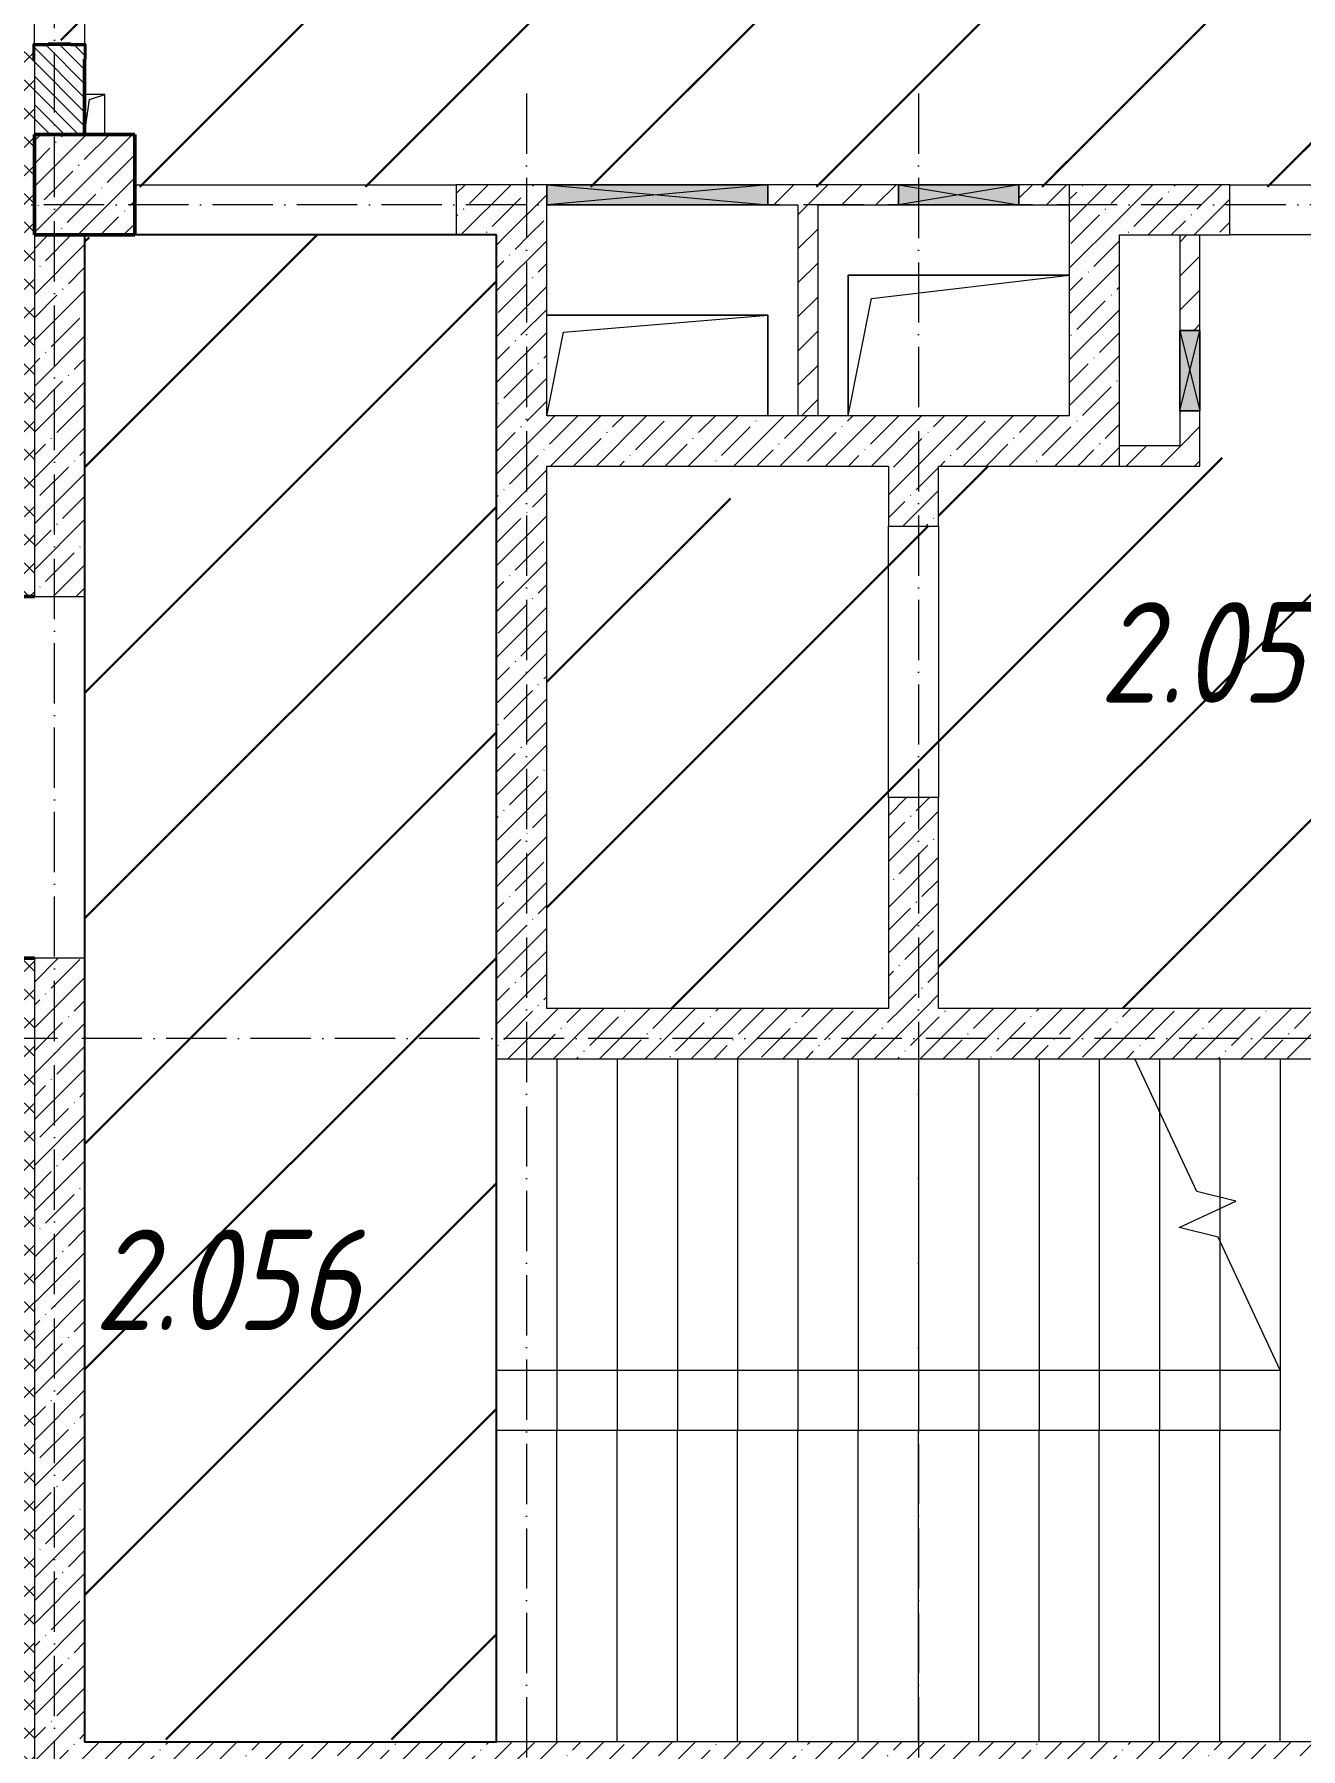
# Model space of a CAD drawing. Header units: millimetres. Extents: x -17017 to 628417, y -109036 to 199237.
# Drawn here: x 514118 to 520420, y 89081 to 97614 of the extents above; entities that cross this region are included whole.
import ezdxf

# ---------------------------------------------------------------- set-up
doc = ezdxf.new("R2010")
doc.units = ezdxf.units.MM
doc.linetypes.add('50_200_ШТРИХ_1Т_ш5_п1_п1_', pattern=[700, 500, -100, 0, -100])
for name, color, linetype, lineweight in [('3.1) ЖБ окна 1.2 м', 102, 'Continuous', 30), ('A-DETL-GENF-OTLN', 7, 'Continuous', 9), ('A-FLOR-____-OTLN', 7, 'Continuous', 9), ('A-GENM-____-MCUT', 7, 'Continuous', 25), ('A-GENM-____-OTLN', 7, 'Continuous', 9), ('A-GENM-____-OTLN-1', 7, 'Continuous', 25), ('A-GLAZ-____-OTLN', 7, 'Continuous', 9), ('A-WALL-____-MCUT-1', 7, 'Continuous', 9), ('A-WALL-____-MCUT-2', 7, 'Continuous', 50), ('A-WALL-____-MCUT-3', 7, 'Continuous', 9), ('A-WALL-____-OTLN', 7, 'Continuous', 9), ('A-WALL-____-PATT-1', 7, 'Continuous', 9), ('A-WALL-FNSH-MCUT-1', 7, 'Continuous', 9), ('S-COLS-____-MCUT', 7, 'Continuous', 50), ('S-COLS-____-OTLN', 7, 'Continuous', 9), ('S-GRID-____-OTLN-1', 7, '50_200_ШТРИХ_1Т_ш5_п1_п1_', 9), ('S-STRS-____-MBND', 7, 'Continuous', 9), ('S-STRS-____-OTLN-1', 7, 'Continuous', 9), ('Марки помещений', 7, 'Continuous', 9), ('стяжа', 7, 'Continuous', 30)]:
    doc.layers.add(name, color=color, linetype=linetype, lineweight=lineweight)
doc.styles.add('ISOCPEUR_I_3', font='isocpeui.ttf', dxfattribs={"width": 0.85, "height": 2.2})
pattern_1 = [(45, (524287.85, 195180.7), (-561.266, 561.266), [])]
pattern_2 = [(45, (516567.8, 90784.41), (-114.0493, 114.0493), []), (45, (516681.85, 90784.41), (-114.0493, 114.0493), [201.612, -40.322, 3.353, -36.97])]
pattern_3 = [(45, (516567.8, 90784.41), (-84.8528, 84.8528), [])]

# ---------------------------------------------------------------- blocks, each defined once
blk = doc.blocks.new('BSC_Колонна _Прямоугольная - 500х500-V138-АР1_План отверстий 2 этажа в осях 1-64_А-ГГ')
at = {"layer": 'S-COLS-____-OTLN'}
h = blk.add_hatch(dxfattribs=at)
h.set_pattern_fill('FP_168', color=256, style=0, pattern_type=2)
h.set_pattern_definition([(45, (2200, -6081.04), (-114.0493, 114.0493), []), (45, (2314.05, -6081.04), (-114.0493, 114.0493), [201.612, -40.322, 3.353, -36.97])])
h.paths.add_polyline_path([(-250, -250), (250, -250), (250, 250), (-250, 250)], flags=0)
at = {"layer": 'S-COLS-____-MCUT'}
for p, q in [((250, 250), (-250, 250)), ((-250, 250), (-250, -250)), ((250, -250), (250, 250)), ((-250, -250), (250, -250))]:
    blk.add_line(p, q, dxfattribs=at)
blk = doc.blocks.new('Фахверк_СКБ_Уголок - 250_2700-27497298-АР1_План отверстий 2 этажа в осях 1-64_А-ГГ')
at = {"layer": 'A-GENM-____-MCUT'}
for p, q in [((200, 181), (125, 181)), ((125, 181), (125, 106)), ((131, 106), (131, 175)), ((131, 175), (200, 175)), ((200, 175), (200, 181)), ((125, 106), (131, 106)), ((131, -6), (125, -6)), ((125, -6), (125, -81)), ((125, -81), (200, -81)), ((131, -75), (131, -6)), ((200, -75), (131, -75)), ((200, -81), (200, -75))]:
    blk.add_line(p, q, dxfattribs=at)
blk = doc.blocks.new('AR_Отверстие прямоугольное _в плите_ - AR_Отверстие прямоугольное _в плите_-V159-АР1_План отверстий 2 этажа в осях 1-64_А-ГГ')
at = {"layer": 'A-GENM-____-OTLN'}
for p, q in [((50, 100), (-50, 100)), ((-25, 75), (50, 100)), ((50, -100), (50, 100)), ((-50, -100), (-25, 75))]:
    blk.add_line(p, q, dxfattribs=at)
blk = doc.blocks.new('AR_Отверстие прямоугольное _в плите_ - AR_Отверстие прямоугольное _в плите_-30552744-АР1_План отверстий 2 этажа в осях 1-64_А-ГГ')
at = {"layer": 'A-GENM-____-OTLN'}
for p, q in [((550, 350), (-550, 350)), ((-550, 350), (-550, -350)), ((-433.3, 233.3), (550, 350)), ((-550, -350), (-433.3, 233.3))]:
    blk.add_line(p, q, dxfattribs=at)
blk = doc.blocks.new('AR_Отверстие прямоугольное _в плите_ - AR_Отверстие прямоугольное _в плите_-30552508-АР1_План отверстий 2 этажа в осях 1-64_А-ГГ')
at = {"layer": 'A-GENM-____-OTLN'}
for p, q in [((550, 250), (-550, 250)), ((-466.7, 166.7), (550, 250)), ((550, -250), (550, 250)), ((-550, -250), (-466.7, 166.7))]:
    blk.add_line(p, q, dxfattribs=at)
blk = doc.blocks.new('AR_Отверстие прямоугольное _в стене__БезПР - AR_Отверстие прямоугольное _в стене__БезПР-36788922-АР1_План отверстий 2 этажа в осях 1-64_А-ГГ')
at = {"layer": 'A-GLAZ-____-OTLN'}
blk.add_hatch(color=256, dxfattribs=at).paths.add_polyline_path([(300, -50), (300, 50), (-300, 50), (-300, -50)], flags=0)
at = {"layer": 'A-DETL-GENF-OTLN'}
for p, q in [((-300, -50), (-300, 50)), ((-300, 50), (300, 50)), ((300, 50), (-300, -50)), ((-300, 50), (300, -50)), ((300, 50), (-300, 50)), ((-300, 50), (-300, -50)), ((300, 50), (300, -50)), ((300, -50), (300, 50)), ((300, -50), (-300, -50)), ((-300, -50), (300, -50))]:
    blk.add_line(p, q, dxfattribs=at)
at = {"layer": 'A-GLAZ-____-OTLN'}
blk.add_line((300, 50), (-300, 50), dxfattribs=at)
blk = doc.blocks.new('AR_Отверстие прямоугольное _в стене_ - AR_Отверстие прямоугольное _в стене__ОВ-36990253-АР1_План отверстий 2 этажа в осях 1-64_А-ГГ')
at = {"layer": 'A-GLAZ-____-OTLN'}
blk.add_hatch(color=256, dxfattribs=at).paths.add_polyline_path([(550, -50), (550, 50), (-550, 50), (-550, -50)], flags=0)
at = {"layer": 'A-DETL-GENF-OTLN'}
for p, q in [((-550, -50), (-550, 50)), ((-550, 50), (550, 50)), ((550, 50), (-550, -50)), ((-550, 50), (550, -50)), ((550, 50), (-550, 50)), ((-550, 50), (-550, -50)), ((550, 50), (550, -50)), ((550, -50), (550, 50)), ((550, -50), (-550, -50)), ((-550, -50), (550, -50))]:
    blk.add_line(p, q, dxfattribs=at)
blk = doc.blocks.new('AR_Отверстие прямоугольное _в стене_ - AR_Отверстие прямоугольное _в стене__ОВ-36989221-АР1_План отверстий 2 этажа в осях 1-64_А-ГГ')
at = {"layer": 'A-GLAZ-____-OTLN'}
blk.add_hatch(color=256, dxfattribs=at).paths.add_polyline_path([(-200, -50), (200, -50), (200, 50), (-200, 50)], flags=0)
at = {"layer": 'A-DETL-GENF-OTLN'}
for p, q in [((-200, -50), (-200, 50)), ((-200, 50), (200, 50)), ((200, 50), (-200, -50)), ((-200, 50), (200, -50)), ((200, 50), (-200, 50)), ((-200, 50), (-200, -50)), ((200, 50), (200, -50)), ((200, -50), (200, 50)), ((200, -50), (-200, -50)), ((-200, -50), (200, -50))]:
    blk.add_line(p, q, dxfattribs=at)
blk = doc.blocks.new('2этаж')
at = {"layer": 'S-GRID-____-OTLN-1', "color": 251, "ltscale": 0.6, "true_color": 0x636466}
for p, q in [((-17941.7, 454533.3), (-17941.7, 508896.9)), ((-15591.7, 465551), (-15591.7, 454533.3)), ((-13641.7, 465551), (-13641.7, 454533.3)), ((74727.1, 464997), (-20260.4, 464997)), ((88359, 460847), (-20260.4, 460847))]:
    blk.add_line(p, q, dxfattribs=at)

msp = doc.modelspace()

# ---------------------------------------------------------------- hatches: boundary and pattern name
at = {"layer": 'A-WALL-____-PATT-1'}
h = msp.add_hatch(dxfattribs=at)
h.set_pattern_fill('FP_1', color=256, style=0, pattern_type=2)
h.set_pattern_definition([(45, (516567.8, 90784.41), (-70.7107, 70.7107), []), (135, (516567.8, 90784.41), (-70.7107, -70.7107), [])])
h.paths.add_polyline_path([(514017.8, 88765.5), (514117.8, 88765.5), (514117.8, 93015.5), (514017.8, 93015.5), (514017.8, 91520.3)], flags=0)
h.paths.add_polyline_path([(514117.8, 94815.5), (514117.8, 97490.5), (514111.8, 97490.5), (514111.8, 97565.5), (514017.8, 97565.5), (514017.8, 94815.5)], flags=0)
h.paths.add_polyline_path([(514111.8, 99365.5), (514111.8, 99440.5), (514117.8, 99440.5), (514117.8, 100300.5), (514017.8, 100300.5), (514017.8, 99365.5)], flags=0)
h = msp.add_hatch(dxfattribs=at)
h.set_pattern_fill('FP_6', color=256, style=0, pattern_type=2)
h.set_pattern_definition([(135, (516567.8, 90784.41), (-35.35534, -35.35534), [])])
h.paths.add_polyline_path([(514117.8, 97115.5), (514367.8, 97115.5), (514367.8, 97559.5), (514298.8, 97559.5), (514298.8, 97565.5), (514186.8, 97565.5), (514186.8, 97559.5), (514117.8, 97559.5), (514117.8, 97490.5)], flags=0)
h.paths.add_polyline_path([(514186.8, 99365.5), (514298.8, 99365.5), (514298.8, 99371.5), (514367.8, 99371.5), (514367.8, 99765.5), (514117.8, 99765.5), (514117.8, 99371.5), (514186.8, 99371.5)], flags=0)
h = msp.add_hatch(dxfattribs=at)
h.set_pattern_fill('FP_25', color=256, style=0, pattern_type=2)
h.set_pattern_definition(pattern_2)
h.paths.add_polyline_path([(516217.8, 96615.5), (516667.8, 96615.5), (516667.8, 96865.5), (516217.8, 96865.5)], flags=0)
h = msp.add_hatch(dxfattribs=at)
h.set_pattern_fill('FP_4', color=256, style=0, pattern_type=2)
h.set_pattern_definition(pattern_3)
h.paths.add_polyline_path([(519017.8, 96765.5), (519267.8, 96765.5), (519267.8, 96865.5), (519017.8, 96865.5), (519017.8, 96845.5)], flags=0)
h.paths.add_polyline_path([(517767.8, 96765.5), (518417.8, 96765.5), (518417.8, 96865.5), (517767.8, 96865.5), (517767.8, 96777.5)], flags=0)
h = msp.add_hatch(dxfattribs=at)
h.set_pattern_fill('FP_25', color=256, style=0, pattern_type=2)
h.set_pattern_definition(pattern_2)
h.paths.add_polyline_path([(519517.8, 95715.5), (519517.8, 96865.5), (519267.8, 96865.5), (519267.8, 95715.5)], flags=0)
h = msp.add_hatch(dxfattribs=at)
h.set_pattern_fill('FP_25', color=256, style=0, pattern_type=2)
h.set_pattern_definition(pattern_2)
h.paths.add_polyline_path([(521867.8, 96615.5), (521867.8, 96865.5), (521667.8, 96865.5), (521667.8, 96615.5)], flags=0)
h.paths.add_polyline_path([(519517.8, 96615.5), (520067.8, 96615.5), (520067.8, 96865.5), (519517.8, 96865.5)], flags=0)
h = msp.add_hatch(dxfattribs=at)
h.set_pattern_fill('FP_4', color=256, style=0, pattern_type=2)
h.set_pattern_definition(pattern_3)
h.paths.add_polyline_path([(518017.8, 95715.5), (518017.8, 96765.5), (517917.8, 96765.5), (517917.8, 95715.5)], flags=0)
h = msp.add_hatch(dxfattribs=at)
h.set_pattern_fill('FP_25', color=256, style=0, pattern_type=2)
h.set_pattern_definition(pattern_2)
h.paths.add_polyline_path([(514117.8, 88865.5), (514367.8, 88865.5), (514367.8, 93015.5), (514117.8, 93015.5), (514117.8, 91520.3)], flags=0)
h.paths.add_polyline_path([(514367.8, 94815.5), (514367.8, 96615.5), (514117.8, 96615.5), (514117.8, 94815.5)], flags=0)
h = msp.add_hatch(dxfattribs=at)
h.set_pattern_fill('FP_25', color=256, style=0, pattern_type=2)
h.set_pattern_definition(pattern_2)
h.paths.add_polyline_path([(516554.1, 92515.5), (516667.8, 92515.5), (516667.8, 96615.5), (516417.8, 96615.5), (516417.8, 92515.5)], flags=0)
h = msp.add_hatch(dxfattribs=at)
h.set_pattern_fill('FP_4', color=256, style=0, pattern_type=2)
h.set_pattern_definition(pattern_3)
h.paths.add_polyline_path([(519917.8, 95465.5), (519917.8, 95740.5), (519817.8, 95740.5), (519817.8, 95465.5)], flags=0)
h.paths.add_polyline_path([(519917.8, 96140.5), (519917.8, 96615.5), (519817.8, 96615.5), (519817.8, 96140.5), (519872.6, 96140.5)], flags=0)
h = msp.add_hatch(dxfattribs=at)
h.set_pattern_fill('FP_25', color=256, style=0, pattern_type=2)
h.set_pattern_definition(pattern_2)
h.paths.add_polyline_path([(519517.8, 95465.5), (519517.8, 95715.5), (516667.8, 95715.5), (516667.8, 95465.5), (518617.8, 95465.5)], flags=0)
h = msp.add_hatch(dxfattribs=at)
h.set_pattern_fill('FP_4', color=256, style=0, pattern_type=2)
h.set_pattern_definition(pattern_3)
h.paths.add_polyline_path([(519817.8, 95465.5), (519817.8, 95565.5), (519517.8, 95565.5), (519517.8, 95465.5)], flags=0)
h = msp.add_hatch(dxfattribs=at)
h.set_pattern_fill('FP_25', color=256, style=0, pattern_type=2)
h.set_pattern_definition(pattern_2)
h.paths.add_polyline_path([(518367.8, 92765.5), (518617.8, 92765.5), (518617.8, 93815.5), (518367.8, 93815.5)], flags=0)
h.paths.add_polyline_path([(518617.8, 95165.5), (518617.8, 95465.5), (518367.8, 95465.5), (518367.8, 95165.5)], flags=0)
h = msp.add_hatch(dxfattribs=at)
h.set_pattern_fill('FP_25', color=256, style=0, pattern_type=2)
h.set_pattern_definition(pattern_2)
h.paths.add_polyline_path([(522117.8, 92515.5), (522117.8, 92765.5), (516667.8, 92765.5), (516667.8, 92515.5), (521867.8, 92515.5)], flags=0)
h = msp.add_hatch(dxfattribs=at)
h.set_pattern_fill('FP_25', color=256, style=0, pattern_type=2)
h.set_pattern_definition(pattern_2)
h.paths.add_polyline_path([(521867.8, 88865.5), (521867.8, 89115.5), (514367.8, 89115.5), (514367.8, 88865.5), (521856.5, 88865.5)], flags=0)
at = {"layer": 'стяжа'}
h = msp.add_hatch(dxfattribs=at)
h.set_pattern_fill('ANSI31', color=5, scale=250)
h.set_pattern_definition(pattern_1)
h.paths.add_polyline_path([(555123.4, 99965.5), (514249.8, 99965.5), (514249.8, 96855.5), (555123.4, 96855.5)])
h.paths.add_polyline_path([(531467.8, 96265.5), (545867.8, 96265.5), (545867.8, 89465.5), (531467.8, 89465.5)])
h.paths.add_polyline_path([(545867.8, 96015.5), (597675.2, 96015.5), (597675.2, 89115.3), (545867.8, 89115.3)])
h = msp.add_hatch(dxfattribs=at)
h.set_pattern_fill('ANSI31', color=5, scale=250)
h.set_pattern_definition(pattern_1)
h.paths.add_polyline_path([(597675.2, 89115.3), (545867.8, 89115.3), (531467.8, 89465.5), (531467.8, 96855.5), (514249.8, 96855.5), (514249.8, 99965.5), (555123.4, 99965.5), (555123.4, 96015.5), (597675.2, 96015.5)])
h.paths.add_polyline_path([(536867.8, 89343), (536879.8, 89343), (536879.8, 89368), (536867.8, 89368)], flags=16)
h.paths.add_polyline_path([(536867.8, 96065.5), (536867.8, 94865.5), (536867.8, 93529.3, -2.052883), (536898.8, 93553.5, -0.372712), (536767.8, 93582.5), (536767.8, 94819.5), (536872, 96065.5)], flags=0)
h.paths.add_polyline_path([(538199.8, 96572.8, -0.625627), (538317.8, 96815.4), (538199.8, 96844.9)], flags=16)
h.paths.add_polyline_path([(538079.8, 96765.5), (537979.8, 96765.5), (537979.8, 96465.5), (538079.8, 96465.5)], flags=16)
h.paths.add_polyline_path([(538288.5, 96277.5, -1), (538337.1, 96265.5), (538517.8, 96265.5), (538517.8, 96277.5)], flags=16)
h.paths.add_polyline_path([(537867.8, 96977.5), (538079.8, 96977.5), (538199.8, 97118.2), (537867.8, 97118.2)], flags=16)
h.paths.add_polyline_path([(516417.8, 96977.5), (519857.8, 96981.5), (516417.8, 96981.5), (516410.9, 96977.5)], flags=16)
h.paths.add_polyline_path([(514617.8, 97657.5), (514617.8, 97115.5), (514729.8, 96977.5), (514729.8, 97657.5)], flags=16)
h.paths.add_polyline_path([(514367.8, 97565.5), (514597.8, 97115.5), (514597.8, 97545.5), (514398.6, 98978.7, -0.526622), (514367.8, 98951.3)], flags=16)
h.paths.add_polyline_path([(545979.8, 99753.5), (545367.8, 99753.5), (545255.8, 99653.5), (545979.8, 99653.5)], flags=16)
h.paths.add_polyline_path([(552967.8, 96877.5), (552967.8, 96865.5), (554367.8, 96865.5), (554430.8, 96877.5)], flags=16)
h.paths.add_polyline_path([(539799.8, 96425.5), (539799.8, 96065.5), (538867.8, 96065.5), (538555.8, 96065.5), (538555.8, 97118.2), (538867.8, 97118.2), (538867.8, 96877.5), (540292.8, 96877.5), (540292.8, 96425.5)], flags=16)
h.paths.add_polyline_path([(538667.8, 96877.5), (538655.8, 96877.5), (538655.8, 96865.5), (538667.8, 96265.5)], flags=0)
h.paths.add_polyline_path([(537967.8, 96265.5), (538667.8, 96265.5), (539017.8, 96665.5), (538867.8, 96665.5)], flags=16)
h.paths.add_polyline_path([(539896.3, 96653.5, -1), (539847.7, 96665.5), (539579.8, 96665.5), (539579.8, 96653.5)], flags=0)
h.paths.add_polyline_path([(539567.8, 96865.5), (539567.8, 96065.5), (539467.8, 96065.5), (539467.8, 96165.5), (539467.8, 96865.5)], flags=0)
h.paths.add_polyline_path([(542355.8, 96265.5), (542367.8, 96265.5), (542367.8, 96365.5), (542355.8, 96653.5)], flags=16)
h.paths.add_polyline_path([(545467.8, 96115.5), (546767.8, 96115.5), (546767.8, 96665.5), (545967.8, 96665.5), (545467.8, 96691.8)], flags=0)
h.paths.add_polyline_path([(542042.8, 96865.5), (542042.8, 96665.5), (542367.8, 96665.5), (542367.8, 96865.5)], flags=16)
h.paths.add_polyline_path([(542867.8, 96365.5), (545467.8, 96365.5), (545467.8, 96015.5), (546867.8, 96015.5), (546867.8, 96665.5), (546767.8, 96665.5), (546742.8, 96665.5), (545921.3, 96877.5), (546667.8, 96877.5), (547667.8, 96877.5), (549292.8, 96877.5), (549292.8, 96665.5), (549267.8, 96665.5), (549267.8, 96015.5), (547867.8, 96015.5), (547767.8, 96015.5), (545367.8, 96015.5)], flags=16)
h.paths.add_polyline_path([(542867.8, 96665.5), (545367.8, 96665.5), (545367.8, 96865.5), (542867.8, 96865.5)], flags=16)
h.paths.add_polyline_path([(514729.8, 99903.5), (514729.8, 99653.5), (514367.8, 99653.5), (514367.8, 99903.5), (542255.8, 99903.5), (542867.8, 99753.5), (542867.8, 99903.5), (545255.8, 99903.5), (545867.8, 99765.5), (545255.8, 99765.5), (545255.8, 99903.5), (543315.8, 99903.5), (543315.8, 99653.5), (542255.8, 99653.5)], flags=16)
h.paths.add_polyline_path([(535767.8, 96865.5), (535767.8, 96665.5), (536367.8, 96665.5), (535667.8, 96846.1), (535667.8, 96665.5), (535767.8, 96665.5), (536367.8, 96865.5)], flags=16)
h.paths.add_polyline_path([(535667.8, 96265.5), (535667.8, 96365.5), (536667.8, 96365.5), (536667.8, 96265.5), (536667.8, 96053.5), (536655.8, 96053.5)], flags=16)
h.paths.add_polyline_path([(544262.2, 93301.5, -1), (543782.2, 93301.5, -1)], flags=0)
h.paths.add_polyline_path([(545057.4, 98007.9, -1), (545537.4, 98007.9, -1)], flags=16)
h.paths.add_polyline_path([(546667.8, 96865.5), (547667.8, 96865.5), (547867.8, 96865.5), (547867.8, 96115.5), (547767.8, 96015.5), (547767.8, 96665.5), (546967.8, 96665.5), (545967.8, 96865.5)], flags=0)
h.paths.add_polyline_path([(551255.8, 99903.5), (551867.8, 99765.5), (551867.8, 99903.5), (554255.8, 99903.5), (555002.8, 99765.5), (555067.8, 99765.5), (555067.8, 99653.5), (554255.8, 99653.5), (552315.8, 99903.5), (552315.8, 99653.5), (551255.8, 99653.5), (545979.8, 99903.5)], flags=16)
h.paths.add_polyline_path([(535237.3, 94778.2, -1), (534757.3, 94778.2, -1)], flags=0)
h.paths.add_polyline_path([(543367.8, 89365.5), (542867.8, 89365.5), (542867.8, 89340.5), (543342.8, 89340.5)], flags=16)
h.paths.add_polyline_path([(545365.3, 89440.5), (545842.8, 89440.5), (545867.8, 89465.5), (545365.3, 89465.5)], flags=16)
h.paths.add_polyline_path([(545879.8, 89127.5), (545879.8, 89385.5), (545867.8, 89385.5), (545867.8, 89365.5)], flags=16)
h.paths.add_polyline_path([(546567.8, 89127.5), (548367.8, 89127.5), (549567.8, 89127.5), (551355.8, 89127.5), (551832.5, 89443), (551390.3, 89443), (551390.3, 89115.5), (549567.8, 89115.5), (548442.8, 89115.5), (546567.8, 89115.5), (545879.8, 89127.5)], flags=16)
h.paths.add_polyline_path([(551067.8, 96665.5), (551367.8, 96665.5), (551367.8, 96865.5), (551067.8, 96865.5)], flags=16)
h.paths.add_polyline_path([(550967.8, 95965.5), (551367.8, 95965.5), (551367.8, 96065.5), (551067.8, 96065.5)], flags=16)
h.paths.add_polyline_path([(550967.8, 96065.5), (550967.8, 95953.5), (550955.8, 95953.5), (550955.8, 96865.5), (550967.8, 96865.5)], flags=16)
h.paths.add_polyline_path([(554767.8, 95965.5), (554867.8, 95965.5), (554867.8, 96065.5), (554767.8, 96065.5)], flags=0)
h.paths.add_polyline_path([(551467.8, 96665.5), (554767.8, 96665.5), (554767.8, 95965.5), (554879.8, 95953.5), (554879.8, 95965.5), (552967.8, 95965.5), (551367.8, 95965.5), (551367.8, 96065.5), (551467.8, 96065.5)], flags=16)
h.paths.add_polyline_path([(552867.8, 96865.5), (552867.8, 96665.5), (552967.8, 96665.5), (554367.8, 96865.5)], flags=16)
h.paths.add_polyline_path([(554355.8, 89115.5), (554367.8, 89115.5), (554415.9, 89127.5), (554355.8, 89127.5)], flags=16)
h.paths.add_polyline_path([(552567.8, 89127.5), (554355.8, 89115.5), (552567.8, 89115.5), (551879.8, 89127.5)], flags=16)
h.paths.add_polyline_path([(551870.3, 89365.5), (551845.3, 89365.5), (551845.3, 89443), (551870.3, 89468)], flags=16)
h.paths.add_polyline_path([(524942.8, 96977.5), (521867.8, 96977.5), (521667.8, 96865.5), (521867.8, 96865.5)], flags=16)
h.paths.add_polyline_path([(526967.8, 96865.5), (526442.8, 96865.5), (524942.8, 96977.5), (526642.8, 96977.5)], flags=16)
h.paths.add_polyline_path([(557592.8, 89340.5), (557567.8, 89365.5), (557567.8, 89121.5), (557592.8, 89121.5)], flags=0)
h.paths.add_polyline_path([(555767.8, 89115.5), (557567.8, 89115.5), (558417.8, 89375), (557917.8, 89375), (557917.8, 89365.5), (557567.8, 89365.5)], flags=16)
h.paths.add_polyline_path([(555742.8, 89340.5), (555767.8, 89365.5), (555417.8, 89365.5), (555417.8, 89340.5)], flags=16)
h.paths.add_polyline_path([(561267.8, 89368), (561267.8, 92790.5), (561067.9, 89368)], flags=16)
h.paths.add_polyline_path([(561770.3, 89343), (561770.3, 89377.5), (561417.8, 89377.5), (561417.8, 89343)], flags=16)
h.paths.add_polyline_path([(558755.3, 89121.5), (558767.8, 89121.5), (558767.8, 89127.5), (558755.3, 89127.5)], flags=16)
h.paths.add_polyline_path([(560905.8, 89377.5), (561267.8, 92790.5), (561267.8, 89115.5), (560642.8, 89115.5), (558767.8, 89115.5), (558742.8, 89133.3), (558742.8, 89127.5), (560567.8, 89127.5), (560905.8, 89300.6)], flags=16)
h.paths.add_polyline_path([(521867.8, 96977.5), (519867.8, 96977.5), (519517.8, 96865.5), (520067.8, 96865.5)], flags=16)
h.paths.add_polyline_path([(560567.8, 89127.5), (560905.8, 89127.5), (560917.8, 89115.5), (560642.8, 89115.5)], flags=0)
h.paths.add_polyline_path([(575567.8, 89227.5), (570857.8, 89227.5), (570777.4, 89127.5), (575567.8, 89127.5), (575567.8, 89127.5)], flags=16)
h.paths.add_polyline_path([(569567.8, 89127.5), (569587.8, 89127.5), (569587.8, 89227.5), (569567.8, 89227.5)], flags=16)
h.paths.add_polyline_path([(563567.8, 89127.5), (564767.8, 89127.5), (566565.3, 89127.5), (566565.3, 89377.5), (567055.8, 89377.5), (567067.8, 89380), (567067.8, 94740.5), (567067.8, 95965.5), (567379.8, 96021.4), (567379.8, 89477.5), (567529.8, 89477.5), (569637.7, 89115.5), (567379.8, 89115.5), (567379.8, 89343), (566590.3, 89343), (566590.3, 89115.5), (564767.8, 89115.5), (563642.8, 89115.5), (561773.8, 89115.5), (561773.8, 89127.5)], flags=16)
h.paths.add_polyline_path([(566567.8, 89115.5), (566567.8, 89127.5), (566565.3, 89127.5), (564767.8, 89115.5)], flags=0)
h.paths.add_polyline_path([(564515.2, 91248.2, -1), (564995.2, 91248.2, -1)], flags=16)
h.paths.add_polyline_path([(567067.8, 89368), (566917.8, 89368), (566917.8, 89365.5), (567067.8, 89365.5)], flags=0)
h.paths.add_polyline_path([(569567.8, 89115.5), (570314, 89345.5), (569587.8, 89345.5), (569457.8, 89329), (569457.8, 89115.5)], flags=16)
h.paths.add_polyline_path([(569457.8, 89477.5), (570857.8, 89477.5), (570857.8, 89227.5), (570767.8, 89121.5), (570767.8, 89127.5), (570747.8, 89127.5), (569870.6, 89365.5), (569567.8, 89365.5)], flags=16)
h.paths.add_polyline_path([(588539.1, 89477.5), (588287.8, 89377.5), (588979.8, 89377.5), (589099.1, 89477.5)], flags=16)
h.paths.add_polyline_path([(578567.8, 89127.5), (578587.8, 89127.5), (578587.8, 89227.5), (578567.8, 89227.5)], flags=0)
h.paths.add_polyline_path([(578567.8, 89127.5), (579309, 89345.5), (578587.8, 89345.5), (578457.8, 89329), (578457.8, 89127.5)], flags=0)
h.paths.add_polyline_path([(575587.8, 89127.5), (575567.8, 89127.5), (575567.8, 89121.5), (575587.8, 89121.5)], flags=16)
h.paths.add_polyline_path([(575467.8, 89377.5), (576527.8, 89377.5), (576527.8, 89127.5), (576767.8, 89127.5), (578567.8, 89115.5), (576767.8, 89115.5), (576429.8, 89127.5), (576429.8, 89377.5), (575917.8, 89377.5), (575917.8, 89115.5), (575642.8, 89115.5), (575583, 89365.5), (575467.8, 89365.5)], flags=16)
h.paths.add_polyline_path([(575989.2, 91546.1, -1), (576469.2, 91546.1, -1)], flags=16)
h.paths.add_polyline_path([(578457.8, 89477.5), (579857.8, 89477.5), (584477.8, 89227.5), (584477.8, 89477.5), (585517.8, 89477.5), (586982.1, 89227.5), (587459.8, 89227.5), (587459.8, 89477.5), (588219.8, 89477.5), (588287.8, 89465.5), (588287.8, 89377.5), (588287.8, 89115.5), (587642.8, 89115.5), (585767.8, 89115.5), (585429.8, 89127.5), (585429.8, 89377.5), (584917.8, 89377.5), (584917.8, 89115.5), (582767.8, 89115.5), (581642.8, 89115.5), (579767.8, 89115.5), (578863.1, 89365.5), (578567.8, 89365.5)], flags=16)
h.paths.add_polyline_path([(579747.8, 89127.5), (579747.8, 89121.5), (579767.8, 89121.5), (579767.8, 89127.5)], flags=16)
h.paths.add_polyline_path([(581567.8, 89127.5), (582767.8, 89127.5), (584567.8, 89127.5), (584567.8, 89365.5), (584917.8, 89365.5), (584917.8, 89115.5), (584642.8, 89115.5), (582767.8, 89115.5), (581642.8, 89115.5), (579767.8, 89127.5)], flags=16)
h.paths.add_polyline_path([(588219.8, 89577.5), (588219.8, 89445.5), (588267.8, 89445.5), (588539.8, 89577.5)], flags=16)
h.paths.add_polyline_path([(587587.8, 89127.5), (587567.8, 89127.5), (587567.8, 89121.5), (587587.8, 89121.5)], flags=0)
h.paths.add_polyline_path([(587567.8, 89115.5), (588094.5, 89345.5), (587587.8, 89345.5), (585767.8, 89115.5)], flags=16)
h.paths.add_polyline_path([(591355.8, 89477.5), (591355.8, 89377.5), (591967.8, 89377.5), (592079.8, 89477.5)], flags=16)
h.paths.add_polyline_path([(588967.8, 89127.5), (588979.8, 89127.5), (591455.8, 89127.5), (591467.8, 89115.5), (588967.8, 89115.5)], flags=16)
h.paths.add_polyline_path([(596867.8, 89365.5), (597467.8, 89365.5), (597467.8, 89485.5), (596867.8, 89485.5)], flags=16)
h.paths.add_polyline_path([(596842.8, 89115.5), (591979.8, 89115.5), (591979.8, 89227.5), (596867.8, 89227.5), (596967.8, 89247.1), (596967.8, 89345.5), (597467.8, 89345.5), (597467.8, 89115.5)], flags=16)
h.paths.add_polyline_path([(591979.8, 89127.5), (596767.8, 89127.5), (596987.8, 89127.5), (596987.8, 89115.5), (591979.8, 89115.5)], flags=0)
h.paths.add_polyline_path([(545867.8, 96015.5), (545867.8, 96265.5), (531467.8, 96265.5), (531467.8, 89465.5), (545867.8, 89465.5)], flags=16)
h.paths.add_polyline_path([(536852.1, 93541.2, -0.174623), (536786.2, 93563.4, -1.111514), (536736.8, 93558.2, -0.48712), (536767.8, 93582.5), (536767.8, 94819.5), (536867.8, 96015.5), (536867.8, 96065.5), (536770.8, 96065.5), (536667.8, 96065.5), (536667.8, 96053.5), (536655.8, 96053.5), (536655.8, 96065.5), (536767.8, 96065.5), (536864.8, 96065.5), (538667.8, 96065.5), (538867.8, 96065.5), (538867.8, 96165.5), (539467.8, 96165.5), (539467.8, 96065.5), (538867.8, 96065.5), (538555.8, 96065.5), (536872, 96065.5), (536867.8, 96015.5), (536867.8, 94865.5), (536867.8, 93577.8, -0.48712), (536898.8, 93553.5, -0.770165)], flags=0)
h.paths.add_polyline_path([(536867.8, 93529.3, -0.782881), (536867.8, 93577.8)], flags=0)
h.paths.add_polyline_path([(575799.4, 91312.7), (576479.2, 91312.7), (576479.2, 91792.7), (575799.4, 91792.7)], flags=24)
h.paths.add_polyline_path([(564325.5, 91014.8), (565014, 91014.8), (565014, 91494.8), (564325.5, 91494.8)], flags=24)
h.paths.add_polyline_path([(534580.5, 94544.8), (535237.9, 94544.8), (535237.9, 95024.8), (534580.5, 95024.8)], flags=8)
h.paths.add_polyline_path([(543592.5, 93068.1), (544273.4, 93068.1), (544273.4, 93548.1), (543592.5, 93548.1)], flags=8)
h.paths.add_polyline_path([(544867.6, 97774.5), (545548.3, 97774.5), (545548.3, 98254.5), (544867.6, 98254.5)], flags=24)
h = msp.add_hatch(dxfattribs=at)
h.set_pattern_fill('ANSI31', color=5, scale=250)
h.set_pattern_definition(pattern_1)
h.paths.add_polyline_path([(529005.8, 95853.5), (528555.8, 95853.5), (528555.8, 96553.5), (527579.8, 96553.5), (527579.8, 96253.5), (527079.8, 96253.5), (527079.8, 94527.5), (529005.8, 94527.5)])
h.paths.add_polyline_path([(527775.4, 96135.1, -1), (528255.4, 96135.1, -1)], flags=16)
h.paths.add_polyline_path([(526635.8, 96433.5), (524699.8, 96433.5), (524699.8, 94547.5), (526635.8, 94547.5)])
h.paths.add_polyline_path([(526026.2, 96066, -1), (526506.2, 96066, -1)], flags=16)
h.paths.add_polyline_path([(523905.8, 96553.5), (522479.8, 96553.5), (522479.8, 96253.5), (522229.8, 96253.5), (522229.8, 89565.5), (522837.8, 89565.5), (522837.8, 89227.5), (526355.8, 89227.5), (526355.8, 93603.5), (523205.8, 93603.5), (523205.8, 93927.5), (523905.8, 93927.5)])
h.paths.add_polyline_path([(526235.8, 91696.3), (526235.8, 91713.1), (526226.7, 91713.1, 0.253355)], flags=16)
h.paths.add_polyline_path([(523827, 94909.8, -1), (523777, 94909.8, -1)], flags=16)
h.paths.add_polyline_path([(524978.4, 92967.9, -1), (524498.4, 92967.9, -1)], flags=16)
h.paths.add_polyline_path([(524679.8, 92271.7), (525238.5, 91713.1), (524679.8, 91154.4), (524121.1, 91713.1)], flags=16)
h.paths.add_polyline_path([(523924, 90775.7, -1), (523444, 90775.7, -1)], flags=16)
h.paths.add_polyline_path([(521867.8, 94388.5, -2.052883), (521836.8, 94364.2, -0.48712), (521867.8, 94388.5), (521867.8, 96365.5), (521772.6, 96603.5), (521667.8, 96603.5), (520620.5, 95931.4, -2.371531), (520374.4, 95691.5), (519517.8, 95232.9), (519517.8, 95465.5), (518617.8, 95465.5), (518617.8, 95165.5), (518367.8, 95165.5), (516667.8, 95465.5), (516667.8, 92765.5), (518367.8, 92765.5), (518367.8, 93815.5), (518617.8, 93815.5), (518617.8, 92765.5), (519909.7, 92765.5, -16.483773), (519910.4, 92771.5), (519910.8, 92765.5), (520605.8, 92765.5), (520605.8, 93375.5), (521867.8, 93375.5)])
h.paths.add_polyline_path([(516417.8, 96603.5), (516217.8, 96603.5), (516217.8, 96615.5), (515596.6, 96615.5, -1.277333), (515548, 96615.5), (514587.8, 96615.5), (514587.8, 96603.5), (514367.8, 96603.5), (514367.8, 89127.5), (516417.8, 89127.5)])
h.paths.add_polyline_path([(515337.6, 90950.1, -1), (514857.6, 90950.1, -1)], flags=16)
h.paths.add_polyline_path([(530755.8, 93603.5), (530305.8, 93603.5), (530305.8, 93927.5), (530755.8, 93927.5), (530755.8, 96553.5), (529329.8, 96553.5), (529329.8, 93603.5), (527179.8, 93603.5), (527179.8, 89477.5), (527579.8, 89477.5), (527579.8, 89227.5), (530277.8, 89227.5), (530277.8, 89500.5), (530755.8, 89500.5)])
h.paths.add_polyline_path([(527322.5, 90193.4), (528310.8, 90193.4), (528869.5, 90752.1), (529428.1, 90193.4), (528869.5, 89634.8), (528310.8, 90193.4), (527322.5, 90193.4, -1), (527282.5, 90193.4, -1)], flags=16)
h.paths.add_polyline_path([(529035.2, 91071.6, -1), (528555.2, 91071.6, -1)], flags=16)
h.paths.add_polyline_path([(530628.1, 94835.5, -1), (530678.1, 94835.5, -1)], flags=16)
h.paths.add_polyline_path([(527598.6, 95901.7), (528262.1, 95901.7), (528262.1, 96381.7), (527598.6, 96381.7)], flags=24)
h.paths.add_polyline_path([(525849.5, 95832.5), (526512.8, 95832.5), (526512.8, 96312.5), (525849.5, 96312.5)], flags=24)
h.paths.add_polyline_path([(524321.6, 92734.5), (524984.8, 92734.5), (524984.8, 93214.5), (524321.6, 93214.5)], flags=24)
h.paths.add_polyline_path([(523254.2, 90542.3), (523917.5, 90542.3), (523917.5, 91022.3), (523254.2, 91022.3)], flags=24)
h.paths.add_polyline_path([(520197.7, 95458.1), (520860, 95458.1), (520860, 95938.1), (520197.7, 95938.1)], flags=24)
h.paths.add_polyline_path([(514680.8, 90716.7), (515334.2, 90716.7), (515334.2, 91196.7), (514680.8, 91196.7)], flags=24)
h.paths.add_polyline_path([(528398.5, 90838.2), (529034.4, 90838.2), (529034.4, 91318.2), (528398.5, 91318.2)], flags=24)

# ---------------------------------------------------------------- linework, layer by layer
msp.add_lwpolyline([(516417.8, 96615.5), (514367.8, 96615.5), (514367.8, 89115.5), (516417.8, 89115.5)], close=True)
at = {"layer": 'A-FLOR-____-OTLN'}
for p, q in [((518167.8, 96415.5), (519267.8, 96415.5)), ((518167.8, 95715.5), (518167.8, 96415.5)), ((516667.8, 96215.5), (517767.8, 96215.5)), ((517767.8, 96215.5), (517767.8, 95715.5)), ((516417.8, 89115.5), (516417.8, 90965.5))]:
    msp.add_line(p, q, dxfattribs=at)
at = {"layer": 'A-WALL-____-MCUT-1'}
for p, q in [((516667.8, 96865.5), (516217.8, 96865.5)), ((516217.8, 96865.5), (516217.8, 96615.5)), ((519267.8, 96865.5), (519267.8, 95715.5)), ((520067.8, 96865.5), (519267.8, 96865.5)), ((520067.8, 96615.5), (520067.8, 96865.5)), ((516667.8, 95715.5), (516667.8, 96765.5)), ((514117.8, 96615.5), (514117.8, 94815.5)), ((514367.8, 94815.5), (514367.8, 96615.5)), ((516217.8, 96615.5), (516417.8, 96615.5)), ((516417.8, 96615.5), (516417.8, 92515.5)), ((519517.8, 95465.5), (519517.8, 96615.5)), ((519517.8, 96615.5), (520067.8, 96615.5)), ((519267.8, 95715.5), (516667.8, 95715.5)), ((516667.8, 92765.5), (516667.8, 95465.5)), ((516667.8, 95465.5), (518367.8, 95465.5)), ((518367.8, 95465.5), (518367.8, 95165.5)), ((518617.8, 95465.5), (519517.8, 95465.5)), ((518617.8, 95165.5), (518617.8, 95465.5)), ((518367.8, 95165.5), (518617.8, 95165.5)), ((514117.8, 94815.5), (514367.8, 94815.5)), ((518367.8, 93815.5), (518367.8, 92765.5)), ((518617.8, 93815.5), (518367.8, 93815.5)), ((518617.8, 92765.5), (518617.8, 93815.5)), ((514367.8, 93015.5), (514117.8, 93015.5)), ((514117.8, 93015.5), (514117.8, 88865.5)), ((514367.8, 89115.5), (514367.8, 93015.5)), ((518367.8, 92765.5), (516667.8, 92765.5)), ((521867.8, 92765.5), (518617.8, 92765.5)), ((516417.8, 92515.5), (521867.8, 92515.5)), ((521867.8, 89115.5), (514367.8, 89115.5))]:
    msp.add_line(p, q, dxfattribs=at)
at = {"layer": 'A-WALL-____-MCUT-2'}
for p, q in [((514298.8, 97565.5), (514186.8, 97565.5)), ((514367.8, 97115.5), (514367.8, 97490.5)), ((513887.8, 94815.5), (514117.8, 94815.5)), ((514117.8, 93015.5), (513887.8, 93015.5))]:
    msp.add_line(p, q, dxfattribs=at)
at = {"layer": 'A-WALL-____-MCUT-3'}
msp.add_line((514117.8, 97490.5), (514117.8, 97115.5), dxfattribs=at)
at = {"layer": 'A-WALL-____-OTLN'}
for p, q in [((514117.8, 97565.5), (514117.8, 99365.5)), ((514367.8, 99365.5), (514367.8, 97565.5)), ((514617.8, 96865.5), (516217.8, 96865.5)), ((520067.8, 96865.5), (521667.8, 96865.5)), ((516217.8, 96615.5), (514617.8, 96615.5)), ((521667.8, 96615.5), (520067.8, 96615.5)), ((518367.8, 93815.5), (518367.8, 95165.5)), ((518617.8, 95165.5), (518617.8, 93815.5)), ((514367.8, 94815.5), (514367.8, 93015.5))]:
    msp.add_line(p, q, dxfattribs=at)
at = {"layer": 'A-WALL-FNSH-MCUT-1'}
for p, q in [((518417.8, 96865.5), (517767.8, 96865.5)), ((519267.8, 96865.5), (519017.8, 96865.5)), ((517767.8, 96765.5), (517917.8, 96765.5)), ((517917.8, 96765.5), (517917.8, 95715.5)), ((518017.8, 96765.5), (518417.8, 96765.5)), ((518017.8, 95715.5), (518017.8, 96765.5)), ((519017.8, 96765.5), (519267.8, 96765.5)), ((519817.8, 96615.5), (519817.8, 96140.5)), ((519917.8, 96140.5), (519917.8, 96615.5)), ((519817.8, 95740.5), (519817.8, 95565.5)), ((519917.8, 95465.5), (519917.8, 95740.5)), ((519817.8, 95565.5), (519517.8, 95565.5)), ((519517.8, 95465.5), (519917.8, 95465.5))]:
    msp.add_line(p, q, dxfattribs=at)
at = {"layer": 'S-STRS-____-MBND'}
for p, q in [((519903.6, 91853.7), (519595, 92515.5)), ((520098, 91806.5), (519903.6, 91853.7)), ((519814.8, 91674.4), (520098, 91806.5)), ((520009.2, 91627.2), (519814.8, 91674.4)), ((520317.8, 90965.5), (520009.2, 91627.2))]:
    msp.add_line(p, q, dxfattribs=at)
at = {"layer": 'S-STRS-____-OTLN-1'}
for p, q in [((516417.8, 92515.5), (516417.8, 90965.5)), ((516417.8, 92515.5), (516417.8, 90965.5)), ((516717.8, 92515.5), (516717.8, 90965.5)), ((516717.8, 92515.5), (516717.8, 90965.5)), ((517017.8, 92515.5), (517017.8, 90965.5)), ((517017.8, 92515.5), (517017.8, 90965.5)), ((517317.8, 92515.5), (517317.8, 90965.5)), ((517317.8, 92515.5), (517317.8, 90965.5)), ((517617.8, 92515.5), (517617.8, 90965.5)), ((517617.8, 92515.5), (517617.8, 90965.5)), ((517917.8, 92515.5), (517917.8, 90965.5)), ((517917.8, 92515.5), (517917.8, 90965.5)), ((518217.8, 92515.5), (518217.8, 90965.5)), ((518217.8, 92515.5), (518217.8, 90965.5)), ((518517.8, 92515.5), (518517.8, 90965.5)), ((518517.8, 92515.5), (518517.8, 90965.5)), ((518817.8, 92515.5), (518817.8, 90965.5)), ((518817.8, 92515.5), (518817.8, 90965.5)), ((519117.8, 92515.5), (519117.8, 90965.5)), ((519117.8, 92515.5), (519117.8, 90965.5)), ((519417.8, 92515.5), (519417.8, 90965.5)), ((519417.8, 92515.5), (519417.8, 90965.5)), ((519717.8, 92515.5), (519717.8, 92252.2)), ((519717.8, 92515.5), (519717.8, 92252.2)), ((520017.8, 92515.5), (520017.8, 91826)), ((520017.8, 92515.5), (520017.8, 91826)), ((520317.8, 92515.5), (520317.8, 90665.5)), ((520317.8, 92515.5), (520317.8, 90665.5)), ((519717.8, 92252.2), (519717.8, 90965.5)), ((519717.8, 92252.2), (519717.8, 90965.5)), ((520017.8, 91826), (520017.8, 91769.1)), ((520017.8, 91826), (520017.8, 91769.1)), ((520017.8, 91769.1), (520017.8, 91608.8)), ((520017.8, 91769.1), (520017.8, 91608.8)), ((520017.8, 91608.8), (520017.8, 90965.5)), ((520017.8, 91608.8), (520017.8, 90965.5)), ((516417.8, 90965.5), (516717.8, 90965.5)), ((516717.8, 90965.5), (516717.8, 90665.5)), ((516717.8, 90965.5), (516717.8, 90665.5)), ((516717.8, 90965.5), (517017.8, 90965.5)), ((517017.8, 90965.5), (517017.8, 90665.5)), ((517017.8, 90965.5), (517017.8, 90665.5)), ((517017.8, 90965.5), (517317.8, 90965.5)), ((517317.8, 90965.5), (517317.8, 90665.5)), ((517317.8, 90965.5), (517317.8, 90665.5)), ((517317.8, 90965.5), (517617.8, 90965.5)), ((517617.8, 90965.5), (517617.8, 90665.5)), ((517617.8, 90965.5), (517617.8, 90665.5)), ((517617.8, 90965.5), (517917.8, 90965.5)), ((517917.8, 90965.5), (517917.8, 90665.5)), ((517917.8, 90965.5), (517917.8, 90665.5)), ((517917.8, 90965.5), (518217.8, 90965.5)), ((518217.8, 90965.5), (518217.8, 90665.5)), ((518217.8, 90965.5), (518217.8, 90665.5)), ((518217.8, 90965.5), (518517.8, 90965.5)), ((518517.8, 90965.5), (518517.8, 90665.5)), ((518517.8, 90965.5), (518517.8, 90665.5)), ((518517.8, 90965.5), (518817.8, 90965.5)), ((518817.8, 90965.5), (518817.8, 90665.5)), ((518817.8, 90965.5), (518817.8, 90665.5)), ((518817.8, 90965.5), (519117.8, 90965.5)), ((519117.8, 90965.5), (519117.8, 90665.5)), ((519117.8, 90965.5), (519117.8, 90665.5)), ((519117.8, 90965.5), (519417.8, 90965.5)), ((519417.8, 90965.5), (519417.8, 90665.5)), ((519417.8, 90965.5), (519417.8, 90665.5)), ((519417.8, 90965.5), (519717.8, 90965.5)), ((519717.8, 90965.5), (519717.8, 90665.5)), ((519717.8, 90965.5), (519717.8, 90665.5)), ((519717.8, 90965.5), (520017.8, 90965.5)), ((520017.8, 90965.5), (520017.8, 90665.5)), ((520017.8, 90965.5), (520017.8, 90665.5)), ((520017.8, 90965.5), (520317.8, 90965.5)), ((516417.8, 89115.5), (516417.8, 90665.5)), ((516717.8, 90665.5), (516417.8, 90665.5)), ((517017.8, 90665.5), (516717.8, 90665.5)), ((516717.8, 89115.5), (516717.8, 90665.5)), ((516717.8, 89115.5), (516717.8, 90665.5)), ((517317.8, 90665.5), (517017.8, 90665.5)), ((517017.8, 89115.5), (517017.8, 90665.5)), ((517017.8, 89115.5), (517017.8, 90665.5)), ((517617.8, 90665.5), (517317.8, 90665.5)), ((517317.8, 89115.5), (517317.8, 90665.5)), ((517317.8, 89115.5), (517317.8, 90665.5)), ((517917.8, 90665.5), (517617.8, 90665.5)), ((517617.8, 89115.5), (517617.8, 90665.5)), ((517617.8, 89115.5), (517617.8, 90665.5)), ((518217.8, 90665.5), (517917.8, 90665.5)), ((517917.8, 89115.5), (517917.8, 90665.5)), ((517917.8, 89115.5), (517917.8, 90665.5)), ((518517.8, 90665.5), (518217.8, 90665.5)), ((518217.8, 89115.5), (518217.8, 90665.5)), ((518217.8, 89115.5), (518217.8, 90665.5)), ((518817.8, 90665.5), (518517.8, 90665.5)), ((518517.8, 89115.5), (518517.8, 90665.5)), ((518517.8, 89115.5), (518517.8, 90665.5)), ((519117.8, 90665.5), (518817.8, 90665.5)), ((518817.8, 89115.5), (518817.8, 90665.5)), ((518817.8, 89115.5), (518817.8, 90665.5)), ((519417.8, 90665.5), (519117.8, 90665.5)), ((519117.8, 89115.5), (519117.8, 90665.5)), ((519117.8, 89115.5), (519117.8, 90665.5)), ((519717.8, 90665.5), (519417.8, 90665.5)), ((519417.8, 89115.5), (519417.8, 90665.5)), ((519417.8, 89115.5), (519417.8, 90665.5)), ((520017.8, 90665.5), (519717.8, 90665.5)), ((519717.8, 89115.5), (519717.8, 90665.5)), ((519717.8, 89115.5), (519717.8, 90665.5)), ((520317.8, 90665.5), (520017.8, 90665.5)), ((520017.8, 89115.5), (520017.8, 90665.5)), ((520017.8, 89115.5), (520017.8, 90665.5)), ((520317.8, 89115.5), (520317.8, 90665.5)), ((520317.8, 89115.5), (520317.8, 90665.5))]:
    msp.add_line(p, q, dxfattribs=at)

# ---------------------------------------------------------------- block references
at = {"layer": '3.1) ЖБ окна 1.2 м'}
msp.add_blockref('2этаж', (532159.5, -368231.5), dxfattribs=at)
at = {"layer": 'A-GENM-____-OTLN'}
for name, p in [('AR_Отверстие прямоугольное _в плите_ - AR_Отверстие прямоугольное _в плите_-V159-АР1_План отверстий 2 этажа в осях 1-64_А-ГГ', (514417.8, 97215.5)), ('AR_Отверстие прямоугольное _в плите_ - AR_Отверстие прямоугольное _в плите_-30552744-АР1_План отверстий 2 этажа в осях 1-64_А-ГГ', (518717.8, 96065.5)), ('AR_Отверстие прямоугольное _в плите_ - AR_Отверстие прямоугольное _в плите_-30552508-АР1_План отверстий 2 этажа в осях 1-64_А-ГГ', (517217.8, 95965.5))]:
    msp.add_blockref(name, p, dxfattribs=at)
at = {"layer": 'A-GENM-____-OTLN-1', "rotation": 269.9999999999999}
msp.add_blockref('Фахверк_СКБ_Уголок - 250_2700-27497298-АР1_План отверстий 2 этажа в осях 1-64_А-ГГ', (514192.8, 97690.5), dxfattribs=at)
at = {"layer": 'A-GLAZ-____-OTLN'}
for name, p in [('AR_Отверстие прямоугольное _в стене_ - AR_Отверстие прямоугольное _в стене__ОВ-36990253-АР1_План отверстий 2 этажа в осях 1-64_А-ГГ', (517217.8, 96815.5)), ('AR_Отверстие прямоугольное _в стене__БезПР - AR_Отверстие прямоугольное _в стене__БезПР-36788922-АР1_План отверстий 2 этажа в осях 1-64_А-ГГ', (518717.8, 96815.5))]:
    msp.add_blockref(name, p, dxfattribs=at)
at = {"layer": 'A-GLAZ-____-OTLN', "rotation": 89.99999999999993}
msp.add_blockref('AR_Отверстие прямоугольное _в стене_ - AR_Отверстие прямоугольное _в стене__ОВ-36989221-АР1_План отверстий 2 этажа в осях 1-64_А-ГГ', (519867.8, 95940.5), dxfattribs=at)
at = {"layer": 'S-COLS-____-OTLN'}
msp.add_blockref('BSC_Колонна _Прямоугольная - 500х500-V138-АР1_План отверстий 2 этажа в осях 1-64_А-ГГ', (514367.8, 96865.5), dxfattribs=at)

# ---------------------------------------------------------------- texts
at = {"layer": 'Марки помещений', "char_height": 500, "width": 785.654, "attachment_point": 1, "style": 'ISOCPEUR_I_3'}
for s, insert in [('2.055', (519417.6, 94787.8)), ('2.056', (514415, 91665.1))]:
    msp.add_mtext(s, dxfattribs=dict(at, insert=insert))

doc.saveas('drawing.dxf')
